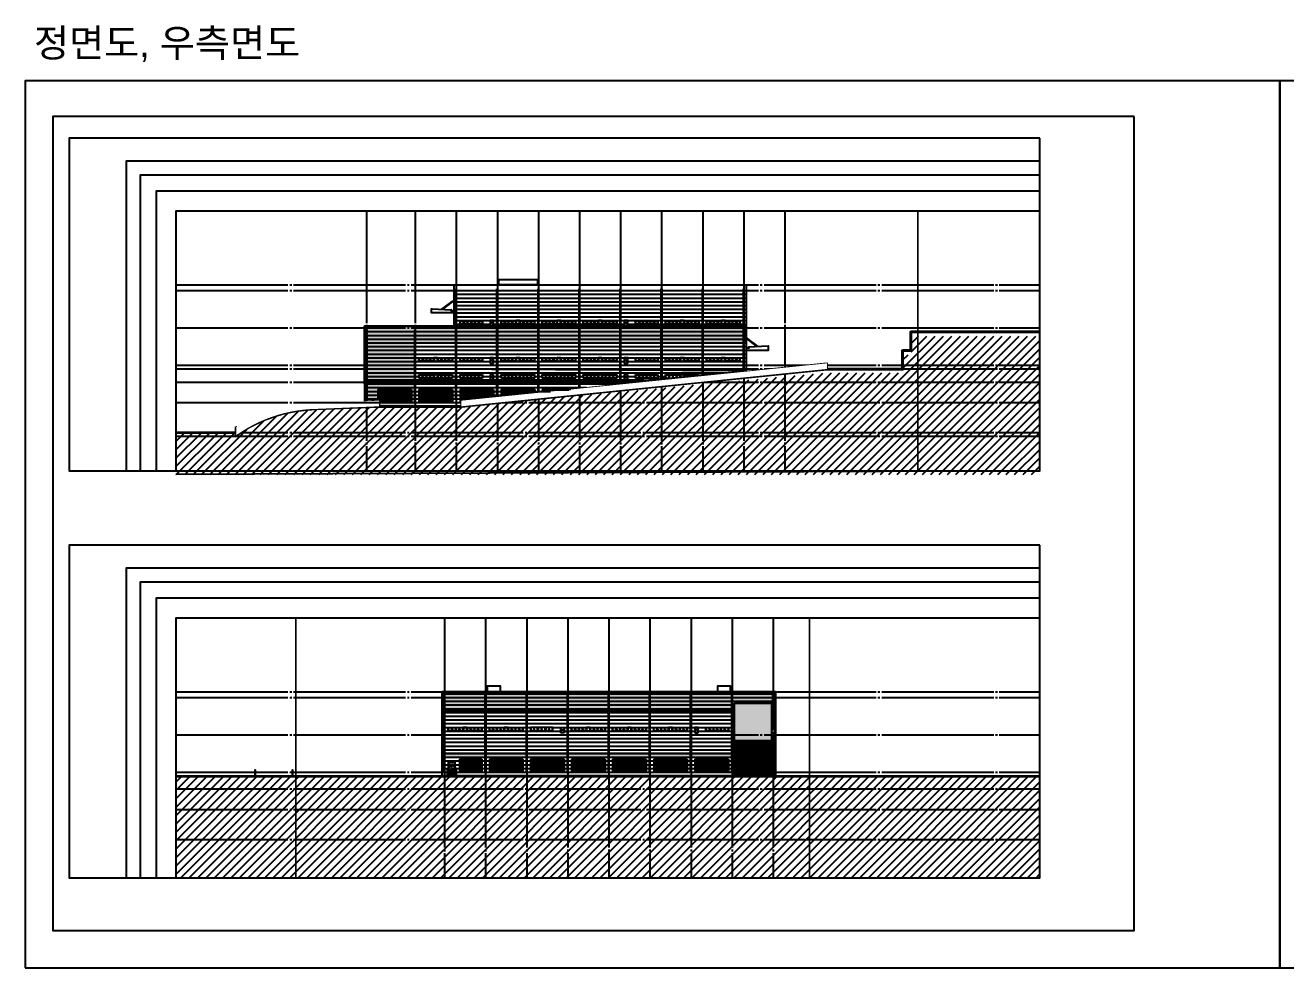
# Model space of a CAD drawing. Extents: x 152195838 to 161849066, y 365159662 to 370318102.
# Drawn here: x 160169066 to 160506655, y 365159662 to 365412138 of the extents above; entities that cross this region are included whole.
import ezdxf
from ezdxf.xclip import XClip

# ---------------------------------------------------------------- set-up
doc = ezdxf.new("R2010")
doc.units = 0
doc.header["$MEASUREMENT"] = 0
for name, pattern in [('$RECOVER_070302152830-3', [0]), ('CEN', [63, 60, -1, 1, -1]), ('DIVIDEX2', [2.5, 1, -0.5, 0, -0.5, 0, -0.5]), ('HIDDEN', [2, 1, -1]), ('계획(도시계획도로+가감속차로+부지조성)$0$y-Landschaft$0$y-Landschaft_für_Zuschnitt$0$20120914_Verkehrsflächen_Grün$0$20120628_xref - Gammel$1$3_H-GL_F1_U3 - Default$0${ Cable   Tele }', [0])]:
    doc.linetypes.add(name, pattern=pattern)
doc.layers.get('0').update_dxf_attribs({"linetype": 'CONTINUOUS'})
for name, color, linetype in [('1', 3, 'CONTINUOUS'), ('4A.TEC CEN', 1, 'CEN'), ('4A.TEC ELE 1', 7, 'CONTINUOUS'), ('4A.TEC ELE 4', 9, 'CONTINUOUS'), ('4A.TEC LAND', 53, 'CONTINUOUS'), ('4A.TEC 벽체 1', 2, 'CONTINUOUS'), ('4A.TEC 벽체 3', 4, 'CONTINUOUS'), ('4WID', 4, 'CONTINUOUS'), ('6', 6, 'CONTINUOUS'), ('_LIBR', 4, 'CONTINUOUS'), ('ELE4', 4, 'CONTINUOUS'), ('HAT', 5, 'CONTINUOUS'), ('main-sec$0$7', 3, 'CONTINUOUS'), ('main-sec$0$㈜SE&C 해치 1', 250, 'CONTINUOUS'), ('WID', 4, 'CONTINUOUS'), ('㈜SE&C ELE 4', 9, 'CONTINUOUS'), ('㈜SE&C SITE', 1, 'DIVIDEX2'), ('㈜SE&C 기둥', 2, 'CONTINUOUS'), ('㈜SE&C 벽체 1', 2, 'CONTINUOUS'), ('㈜SE&C 심볼', 7, 'CONTINUOUS'), ('㈜SE&C 창호 3', 9, 'CONTINUOUS'), ('입면', 1, 'CONTINUOUS')]:
    doc.layers.add(name, color=color, linetype=linetype)
doc.layers.add('DEFPOINT', color=135, linetype='CONTINUOUS', plot=False)
doc.styles.add('KSHP', font='')
doc.styles.get('KSHP').set_extended_font_data('Gulim')

# ---------------------------------------------------------------- blocks, each defined once
blk = doc.blocks.new('zw$44AB')
at = {"layer": 'DEFPOINT'}
for points in [[(194981, 0), (0, 0), (0, -66825), (194981, -66825)], [(11458, -66825), (194981, -66825), (194981, -4637), (11458, -4637)], [(14258, -66825), (194981, -66825), (194981, -7437), (14258, -7437)], [(17458, -66825), (194981, -66825), (194981, -10637), (17458, -10637)], [(21458, -66825), (194981, -66825), (194981, -14637), (21458, -14637)]]:
    blk.add_lwpolyline(points, close=True, dxfattribs=at)
blk = doc.blocks.new('a7w')
at = {"layer": 'main-sec$0$7', "color": 8}
for p, q in [((1456987, -11011683), (1456903, -11011795)), ((1456975, -11011849), (1456903, -11011795)), ((1456943, -11011775), (1456982, -11011804)), ((1456977, -11011771), (1456948, -11011809)), ((1456979, -11011727), (1457018, -11011756)), ((1459635, -11013844), (1456982, -11011854)), ((1457013, -11011723), (1456984, -11011761)), ((1457059, -11011737), (1456987, -11011683)), ((1459857, -11013836), (1457066, -11011742))]:
    blk.add_line(p, q, dxfattribs=at)
for points in [[(1456589, -11011529), (1456799, -11011529), (1457049, -11011717), (1457043, -11011725)], [(1456959, -11011837), (1456953, -11011844), (1456589, -11011844)], [(1456589, -11014809), (1462589, -11014809), (1462589, -11013709), (1462539, -11013709), (1462539, -11013734), (1457289, -11013933), (1457289, -11013983), (1457330, -11013981)], [(1457330, -11013981), (1457330, -11014225), (1456589, -11014225)]]:
    blk.add_lwpolyline(points, dxfattribs=at)
blk.add_lwpolyline([(1456969, -11011857), (1456976, -11011862), (1457072, -11011734), (1457065, -11011729)], close=True, dxfattribs=at)
for centre in [(1456963, -11011790), (1456999, -11011742)]:
    blk.add_circle(centre, 12, dxfattribs=at)
blk = doc.blocks.new('dwg2762')
at = {"layer": '㈜SE&C ELE 4', "color": 252, "linetype": '계획(도시계획도로+가감속차로+부지조성)$0$y-Landschaft$0$y-Landschaft_für_Zuschnitt$0$20120914_Verkehrsflächen_Grün$0$20120628_xref - Gammel$1$3_H-GL_F1_U3 - Default$0${ Cable   Tele }', "ltscale": 5}
for p, q in [((24000, 31000, -55000), (102200, 31000, -55000)), ((24500, 1832, -55000), (24500, 31500, -55000)), ((24700, 1850, -55000), (24700, 31500, -55000)), ((35500, 2843, -55000), (35500, 31500, -55000)), ((35700, 2861, -55000), (35700, 31500, -55000)), ((46500, 3854, -55000), (46500, 31500, -55000)), ((46700, 3872, -55000), (46700, 31500, -55000)), ((57500, 4865, -55000), (57500, 31500, -55000)), ((57700, 4883, -55000), (57700, 31500, -55000)), ((68500, 5876, -55000), (68500, 31500, -55000)), ((68700, 5894, -55000), (68700, 31500, -55000)), ((79500, 6887, -55000), (79500, 31500, -55000)), ((79700, 6906, -55000), (79700, 31500, -55000)), ((90500, 7898, -55000), (90500, 31500, -55000)), ((90700, 7917, -55000), (90700, 31500, -55000)), ((101500, 8450, -55000), (101500, 31500, -55000)), ((101700, 8468, -55000), (101700, 31500, -55000)), ((24000, 30000, -55000), (102200, 30000, -55000)), ((24000, 29000, -55000), (102200, 29000, -55000)), ((24000, 28000, -55000), (102200, 28000, -55000)), ((24000, 27000, -55000), (102200, 27000, -55000)), ((24000, 26000, -55000), (102200, 26000, -55000)), ((24000, 25000, -55000), (102200, 25000, -55000)), ((24000, 24000, -55000), (102200, 24000, -55000)), ((500, 1368, -55000), (500, 20500, -55000)), ((700, 1376, -55000), (700, 20500, -55000)), ((13500, 1000, -55000), (13500, 20500, -55000)), ((13700, 1000, -55000), (13700, 20500, -55000)), ((24000, 23000, -55000), (102200, 23000, -55000)), ((24000, 22000, -55000), (102200, 22000, -55000)), ((24000, 21000, -55000), (102200, 21000, -55000)), ((0, 20000, -55000), (102200, 20000, -55000)), ((0, 19000, -55000), (102200, 19000, -55000)), ((0, 18000, -55000), (102200, 18000, -55000)), ((0, 17000, -55000), (102200, 17000, -55000)), ((0, 16000, -55000), (102200, 16000, -55000)), ((0, 15000, -55000), (102200, 15000, -55000)), ((0, 14000, -55000), (102200, 14000, -55000)), ((0, 13000, -55000), (102200, 13000, -55000)), ((0, 12000, -55000), (102200, 12000, -55000)), ((0, 11000, -55000), (102200, 11000, -55000)), ((0, 10000, -55000), (102200, 10000, -55000)), ((0, 9000, -55000), (107486, 9000, -55000)), ((0, 8000, -55000), (92107, 8000, -55000)), ((0, 7000, -55000), (81228, 7000, -55000)), ((0, 6000, -55000), (70349, 6000, -55000)), ((0, 5000, -55000), (59470, 5000, -55000)), ((0, 4000, -55000), (48590, 4000, -55000)), ((0, 3000, -55000), (37711, 3000, -55000)), ((0, 2000, -55000), (26832, 2000, -55000)), ((3915, 1000, -55000), (27963, 1000, -55000)), ((3915, 0, -55000), (23648, 0, -55000))]:
    blk.add_line(p, q, dxfattribs=at)
blk = doc.blocks.new('dwg39C6')
at = {"layer": '㈜SE&C ELE 4', "color": 252, "linetype": '계획(도시계획도로+가감속차로+부지조성)$0$y-Landschaft$0$y-Landschaft_für_Zuschnitt$0$20120914_Verkehrsflächen_Grün$0$20120628_xref - Gammel$1$3_H-GL_F1_U3 - Default$0${ Cable   Tele }', "ltscale": 5}
for p, q in [((0, 22000, -55000), (89200, 22000, -55000)), ((0, 21000, -55000), (89200, 21000, -55000)), ((500, 1000, -55000), (500, 22500, -55000)), ((700, 1000, -55000), (700, 22500, -55000)), ((11500, 1000, -55000), (11500, 22500, -55000)), ((11700, 1000, -55000), (11700, 22500, -55000)), ((22500, 1000, -55000), (22500, 22500, -55000)), ((22700, 1000, -55000), (22700, 22500, -55000)), ((33500, 1000, -55000), (33500, 22500, -55000)), ((33700, 1000, -55000), (33700, 22500, -55000)), ((44500, 1000, -55000), (44500, 22500, -55000)), ((44700, 1000, -55000), (44700, 22500, -55000)), ((55500, 1000, -55000), (55500, 22500, -55000)), ((55700, 1000, -55000), (55700, 22500, -55000)), ((66500, 1000, -55000), (66500, 22500, -55000)), ((66700, 1000, -55000), (66700, 22500, -55000)), ((77500, 1000, -55000), (77500, 22500, -55000)), ((77700, 1000, -55000), (77700, 22500, -55000)), ((88500, 19500, -55000), (88500, 22500, -55000)), ((88700, 19500, -55000), (88700, 22500, -55000)), ((0, 20000, -55000), (89200, 20000, -55000)), ((0, 19000, -55000), (78200, 19000, -55000)), ((0, 18000, -55000), (78200, 18000, -55000)), ((0, 17000, -55000), (78200, 17000, -55000)), ((0, 16000, -55000), (78200, 16000, -55000)), ((0, 15000, -55000), (78200, 15000, -55000)), ((0, 14000, -55000), (78200, 14000, -55000)), ((0, 13000, -55000), (78200, 13000, -55000)), ((0, 12000, -55000), (78200, 12000, -55000)), ((0, 11000, -55000), (78200, 11000, -55000)), ((0, 10000, -55000), (78200, 10000, -55000)), ((0, 9000, -55000), (78200, 9000, -55000)), ((0, 8000, -55000), (78200, 8000, -55000)), ((0, 7000, -55000), (78200, 7000, -55000)), ((0, 6000, -55000), (78200, 6000, -55000)), ((0, 5000, -55000), (78200, 5000, -55000)), ((0, 4000, -55000), (78200, 4000, -55000)), ((0, 3000, -55000), (78200, 3000, -55000)), ((0, 2000, -55000), (78200, 2000, -55000)), ((0, 1000, -55000), (78200, 1000, -55000)), ((0, 0, -55000), (78200, 0, -55000))]:
    blk.add_line(p, q, dxfattribs=at)
blk = doc.blocks.new('zw$9E54')
at = {"color": 253}
for p, q in [((500, 9750), (5100, 9750)), ((500, 9500), (5100, 9500)), ((500, 9250), (5100, 9250)), ((500, 9000), (5100, 9000)), ((500, 8750), (5100, 8750)), ((500, 8500), (5100, 8500)), ((500, 8250), (5100, 8250)), ((500, 8000), (5100, 8000)), ((500, 7750), (5100, 7750)), ((500, 7500), (5100, 7500)), ((500, 7250), (5100, 7250)), ((500, 7000), (5100, 7000)), ((9900, 9750), (5300, 9750)), ((9900, 9500), (5300, 9500)), ((9900, 9250), (5300, 9250)), ((9900, 9000), (5300, 9000)), ((9900, 8750), (5300, 8750)), ((9900, 8500), (5300, 8500)), ((9900, 8250), (5300, 8250)), ((9900, 8000), (5300, 8000)), ((9900, 7750), (5300, 7750)), ((9900, 7500), (5300, 7500)), ((9900, 7250), (5300, 7250)), ((9900, 7000), (5300, 7000))]:
    blk.add_line(p, q, dxfattribs=at)
at = {"color": 252}
for p, q in [((500, 6750), (5100, 6750)), ((500, 6500), (5100, 6500)), ((500, 6250), (5100, 6250)), ((500, 6000), (5100, 6000)), ((500, 5750), (5100, 5750)), ((500, 5500), (5100, 5500)), ((500, 5250), (5100, 5250)), ((500, 5000), (5100, 5000)), ((9900, 6750), (5300, 6750)), ((9900, 6500), (5300, 6500)), ((9900, 6250), (5300, 6250)), ((9900, 6000), (5300, 6000)), ((9900, 5750), (5300, 5750)), ((9900, 5500), (5300, 5500)), ((9900, 5250), (5300, 5250)), ((9900, 5000), (5300, 5000))]:
    blk.add_line(p, q, dxfattribs=at)
at = {"color": 251}
for p, q in [((500, 4750), (5100, 4750)), ((500, 4500), (5100, 4500)), ((500, 4250), (5100, 4250)), ((500, 4000), (5100, 4000)), ((500, 3750), (5100, 3750)), ((500, 3500), (5100, 3500)), ((9900, 4750), (5300, 4750)), ((9900, 4500), (5300, 4500)), ((9900, 4250), (5300, 4250)), ((9900, 4000), (5300, 4000)), ((9900, 3750), (5300, 3750)), ((9900, 3500), (5300, 3500)), ((500, 3250), (5100, 3250)), ((500, 3000), (5100, 3000)), ((9900, 3250), (5300, 3250)), ((9900, 3000), (5300, 3000))]:
    blk.add_line(p, q, dxfattribs=at)
at = {"color": 250}
for p, q in [((500, 2750), (5100, 2750)), ((500, 2500), (5100, 2500)), ((500, 2250), (5100, 2250)), ((500, 2000), (5100, 2000)), ((500, 1750), (5100, 1750)), ((500, 1500), (5100, 1500)), ((500, 1250), (5100, 1250)), ((500, 1000), (5100, 1000)), ((500, 750), (5100, 750)), ((500, 500), (5100, 500)), ((500, 250), (5100, 250)), ((500, 0), (5100, 0)), ((9900, 2750), (5300, 2750)), ((9900, 2500), (5300, 2500)), ((9900, 2250), (5300, 2250)), ((9900, 2000), (5300, 2000)), ((9900, 1750), (5300, 1750)), ((9900, 1500), (5300, 1500)), ((9900, 1250), (5300, 1250)), ((9900, 1000), (5300, 1000)), ((9900, 750), (5300, 750)), ((9900, 500), (5300, 500)), ((9900, 250), (5300, 250)), ((9900, 0), (5300, 0))]:
    blk.add_line(p, q, dxfattribs=at)
at = {"layer": '4A.TEC ELE 1', "lineweight": 0, "ltscale": 15}
blk.add_line((300, 10150), (0, 10150), dxfattribs=at)
at = {"layer": '4A.TEC ELE 1'}
for p, q in [((300, 10150), (300, 150)), ((10100, 10150), (10100, 150)), ((300, 10000), (10100, 10000))]:
    blk.add_line(p, q, dxfattribs=at)
at = {"layer": '4A.TEC ELE 4'}
for p, q in [((500, 10000), (500, 150)), ((5100, 10000), (5100, 150)), ((5300, 10000), (5300, 150)), ((9900, 10000), (9900, 150))]:
    blk.add_line(p, q, dxfattribs=at)
blk = doc.blocks.new('zw$E568')
at = {"layer": 'ELE4'}
for p, q in [((25, 3500), (9025, 3500)), ((25, 3500), (25, 0)), ((25, 3500), (75, 3450)), ((8975, 3450), (75, 3450)), ((8975, 3450), (75, 3450)), ((75, 3450), (75, 0)), ((75, 3450), (8975, 3450)), ((8975, 3450), (75, 3450)), ((8975, 3450), (75, 3450)), ((8975, 3450), (9025, 3500)), ((8975, 3450), (8975, 0)), ((9025, 3500), (9025, 0)), ((25, 0), (9025, 0)), ((8975, 2950), (75, 2950)), ((8975, 2950), (75, 2950)), ((8975, 2950), (75, 2950)), ((8975, 2450), (75, 2450)), ((8975, 2450), (75, 2450)), ((8975, 2450), (75, 2450)), ((8975, 1950), (75, 1950)), ((8975, 1950), (75, 1950)), ((8975, 1450), (75, 1450)), ((8975, 1450), (75, 1450)), ((8975, 950), (75, 950)), ((8975, 950), (75, 950)), ((8975, 450), (75, 450))]:
    blk.add_line(p, q, dxfattribs=at)
at = {"layer": 'WID', "color": 8}
for p, q in [((329, 1237), (329, 1087)), ((354, 1237), (354, 1087)), ((919, 1317), (409, 1317)), ((919, 1292), (409, 1292)), ((919, 1032), (409, 1032)), ((919, 1007), (409, 1007)), ((554, 1238), (439, 1129)), ((553, 1215), (481, 1146)), ((554, 1197), (519, 1161)), ((974, 1237), (974, 1087)), ((999, 1237), (999, 1087)), ((1616, 1237), (1616, 1087)), ((1641, 1237), (1641, 1087)), ((2206, 1317), (1696, 1317)), ((2206, 1292), (1696, 1292)), ((2206, 1032), (1696, 1032)), ((2206, 1007), (1696, 1007)), ((1841, 1238), (1726, 1129)), ((1840, 1215), (1768, 1146)), ((1841, 1197), (1806, 1161)), ((2261, 1237), (2261, 1087)), ((2286, 1237), (2286, 1087)), ((2903, 1237), (2903, 1087)), ((2928, 1237), (2928, 1087)), ((3493, 1317), (2983, 1317)), ((3493, 1292), (2983, 1292)), ((3493, 1032), (2983, 1032)), ((3493, 1007), (2983, 1007)), ((3128, 1238), (3013, 1129)), ((3127, 1215), (3055, 1146)), ((3128, 1197), (3093, 1161)), ((3548, 1237), (3548, 1087)), ((3573, 1237), (3573, 1087)), ((4190, 1237), (4190, 1087)), ((4215, 1237), (4215, 1087)), ((4780, 1317), (4270, 1317)), ((4780, 1292), (4270, 1292)), ((4780, 1032), (4270, 1032)), ((4780, 1007), (4270, 1007)), ((4415, 1238), (4300, 1129)), ((4414, 1215), (4342, 1146)), ((4415, 1197), (4380, 1161)), ((4835, 1237), (4835, 1087)), ((4860, 1237), (4860, 1087)), ((5477, 1237), (5477, 1087)), ((5502, 1237), (5502, 1087)), ((6067, 1317), (5557, 1317)), ((6067, 1292), (5557, 1292)), ((6067, 1032), (5557, 1032)), ((6067, 1007), (5557, 1007)), ((5701, 1238), (5587, 1129)), ((5701, 1215), (5629, 1146)), ((5702, 1197), (5667, 1161)), ((6122, 1237), (6122, 1087)), ((6147, 1237), (6147, 1087)), ((6764, 1237), (6764, 1087)), ((6789, 1237), (6789, 1087)), ((7354, 1317), (6844, 1317)), ((7354, 1292), (6844, 1292)), ((7354, 1032), (6844, 1032)), ((7354, 1007), (6844, 1007)), ((6988, 1238), (6874, 1129)), ((6988, 1215), (6916, 1146)), ((6989, 1197), (6954, 1161)), ((7409, 1237), (7409, 1087)), ((7434, 1237), (7434, 1087)), ((8051, 1237), (8051, 1087)), ((8076, 1237), (8076, 1087)), ((8641, 1317), (8131, 1317)), ((8641, 1292), (8131, 1292)), ((8641, 1032), (8131, 1032)), ((8641, 1007), (8131, 1007)), ((8275, 1238), (8161, 1129)), ((8275, 1215), (8203, 1146)), ((8276, 1197), (8241, 1161)), ((8696, 1237), (8696, 1087)), ((8721, 1237), (8721, 1087))]:
    blk.add_line(p, q, dxfattribs=at)
for centre, radius, start, end in [((409, 1237), 80, 90, 180), ((409, 1087), 80, 180, 270), ((409, 1237), 55, 90, 180), ((409, 1087), 55, 180, 270), ((919, 1237), 80, 0, 90), ((919, 1237), 55, 0, 90), ((919, 1087), 80, 270, 0), ((919, 1087), 55, 270, 0), ((1696, 1237), 80, 90, 180), ((1696, 1087), 80, 180, 270), ((1696, 1237), 55, 90, 180), ((1696, 1087), 55, 180, 270), ((2206, 1237), 80, 0, 90), ((2206, 1237), 55, 0, 90), ((2206, 1087), 55, 270, 0), ((2206, 1087), 80, 270, 0), ((2983, 1237), 80, 90, 180), ((2983, 1087), 80, 180, 270), ((2983, 1237), 55, 90, 180), ((2983, 1087), 55, 180, 270), ((3493, 1237), 80, 0, 90), ((3493, 1237), 55, 0, 90), ((3493, 1087), 55, 270, 0), ((3493, 1087), 80, 270, 0), ((4270, 1237), 80, 90, 180), ((4270, 1087), 80, 180, 270), ((4270, 1237), 55, 90, 180), ((4270, 1087), 55, 180, 270), ((4780, 1237), 80, 0, 90), ((4780, 1237), 55, 0, 90), ((4780, 1087), 55, 270, 0), ((4780, 1087), 80, 270, 0), ((5557, 1237), 80, 90, 180), ((5557, 1087), 80, 180, 270), ((5557, 1237), 55, 90, 180), ((5557, 1087), 55, 180, 270), ((6067, 1237), 80, 0, 90), ((6067, 1237), 55, 0, 90), ((6067, 1087), 55, 270, 0), ((6067, 1087), 80, 270, 0), ((6844, 1237), 80, 90, 180), ((6844, 1087), 80, 180, 270), ((6844, 1237), 55, 90, 180), ((6844, 1087), 55, 180, 270), ((7354, 1237), 80, 0, 90), ((7354, 1237), 55, 0, 90), ((7354, 1087), 55, 270, 0), ((7354, 1087), 80, 270, 0), ((8131, 1237), 80, 90, 180), ((8131, 1087), 80, 180, 270), ((8131, 1237), 55, 90, 180), ((8131, 1087), 55, 180, 270), ((8641, 1237), 80, 0, 90), ((8641, 1237), 55, 0, 90), ((8641, 1087), 80, 270, 0), ((8641, 1087), 55, 270, 0)]:
    blk.add_arc(centre, radius, start, end, dxfattribs=at)
blk = doc.blocks.new('dwg33EB')
at = {"layer": 'ELE4'}
for p, q in [((66000, 4500, 0), (66000, 1000, 0)), ((72000, 4500, 0), (66000, 4500, 0)), ((66050, 4450, 0), (66000, 4500, 0)), ((66050, 4450, 0), (71950, 4450, 0)), ((66050, 4450, 0), (71950, 4450, 0)), ((71950, 4450, 0), (66050, 4450, 0)), ((66050, 4450, 0), (66050, 1000, 0)), ((66050, 4450, 0), (71950, 4450, 0)), ((66050, 4450, 0), (71950, 4450, 0)), ((66050, 3950, 0), (71950, 3950, 0)), ((66050, 3950, 0), (71950, 3950, 0)), ((66050, 3950, 0), (71950, 3950, 0)), ((66050, 3450, 0), (71950, 3450, 0)), ((66050, 3450, 0), (71950, 3450, 0)), ((66050, 3450, 0), (71950, 3450, 0)), ((72000, 4500, 0), (71950, 4450, 0)), ((71950, 4450, 0), (71950, 1000, 0)), ((72000, 4500, 0), (72000, 1000, 0)), ((66050, 2950, 0), (71950, 2950, 0)), ((66050, 2950, 0), (71950, 2950, 0)), ((66050, 2450, 0), (71950, 2450, 0)), ((66050, 2450, 0), (71950, 2450, 0)), ((66050, 1950, 0), (71950, 1950, 0)), ((66050, 1950, 0), (71950, 1950, 0)), ((66050, 1450, 0), (71950, 1450, 0)), ((66050, 1450, 0), (71950, 1450, 0))]:
    blk.add_line(p, q, dxfattribs=at)
at = {"layer": 'WID', "color": 8}
for p, q in [((66699, 2237, 0), (66699, 2087, 0)), ((66724, 2237, 0), (66724, 2087, 0)), ((66779, 2317, 0), (67289, 2317, 0)), ((66779, 2292, 0), (67289, 2292, 0)), ((66779, 2032, 0), (67289, 2032, 0)), ((66779, 2007, 0), (67289, 2007, 0)), ((67144, 2238, 0), (67259, 2129, 0)), ((67144, 2197, 0), (67179, 2161, 0)), ((67145, 2215, 0), (67217, 2146, 0)), ((67344, 2237, 0), (67344, 2087, 0)), ((67369, 2237, 0), (67369, 2087, 0)), ((67986, 2237, 0), (67986, 2087, 0)), ((68011, 2237, 0), (68011, 2087, 0)), ((68066, 2317, 0), (68576, 2317, 0)), ((68066, 2292, 0), (68576, 2292, 0)), ((68066, 2032, 0), (68576, 2032, 0)), ((68066, 2007, 0), (68576, 2007, 0)), ((68431, 2238, 0), (68546, 2129, 0)), ((68431, 2197, 0), (68466, 2161, 0)), ((68432, 2215, 0), (68504, 2146, 0)), ((68631, 2237, 0), (68631, 2087, 0)), ((68656, 2237, 0), (68656, 2087, 0)), ((69273, 2237, 0), (69273, 2087, 0)), ((69298, 2237, 0), (69298, 2087, 0)), ((69353, 2317, 0), (69863, 2317, 0)), ((69353, 2292, 0), (69863, 2292, 0)), ((69353, 2032, 0), (69863, 2032, 0)), ((69353, 2007, 0), (69863, 2007, 0)), ((69718, 2238, 0), (69833, 2129, 0)), ((69718, 2197, 0), (69753, 2161, 0)), ((69719, 2215, 0), (69791, 2146, 0)), ((69918, 2237, 0), (69918, 2087, 0)), ((69943, 2237, 0), (69943, 2087, 0)), ((70560, 2237, 0), (70560, 2087, 0)), ((70585, 2237, 0), (70585, 2087, 0)), ((70640, 2317, 0), (71150, 2317, 0)), ((70640, 2292, 0), (71150, 2292, 0)), ((70640, 2032, 0), (71150, 2032, 0)), ((70640, 2007, 0), (71150, 2007, 0)), ((71005, 2238, 0), (71120, 2129, 0)), ((71005, 2197, 0), (71040, 2161, 0)), ((71006, 2215, 0), (71078, 2146, 0)), ((71205, 2237, 0), (71205, 2087, 0)), ((71230, 2237, 0), (71230, 2087, 0))]:
    blk.add_line(p, q, dxfattribs=at)
for centre, radius, start, end in [((66779, 2237, 0), 80, 90, 180), ((66779, 2087, 0), 80, 180, 270), ((66779, 2237, 0), 55, 90, 180), ((66779, 2087, 0), 55, 180, 270), ((67289, 2237, 0), 80, 0, 90), ((67289, 2237, 0), 55, 0, 90), ((67289, 2087, 0), 80, 270, 0), ((67289, 2087, 0), 55, 270, 0), ((68066, 2237, 0), 80, 90, 180), ((68066, 2087, 0), 80, 180, 270), ((68066, 2237, 0), 55, 90, 180), ((68066, 2087, 0), 55, 180, 270), ((68576, 2237, 0), 80, 0, 90), ((68576, 2237, 0), 55, 0, 90), ((68576, 2087, 0), 55, 270, 0), ((68576, 2087, 0), 80, 270, 0), ((69353, 2237, 0), 80, 90, 180), ((69353, 2087, 0), 80, 180, 270), ((69353, 2237, 0), 55, 90, 180), ((69353, 2087, 0), 55, 180, 270), ((69863, 2237, 0), 80, 0, 90), ((69863, 2237, 0), 55, 0, 90), ((69863, 2087, 0), 55, 270, 0), ((69863, 2087, 0), 80, 270, 0), ((70640, 2237, 0), 80, 90, 180), ((70640, 2087, 0), 80, 180, 270), ((70640, 2237, 0), 55, 90, 180), ((70640, 2087, 0), 55, 180, 270), ((71150, 2237, 0), 80, 0, 90), ((71150, 2237, 0), 55, 0, 90), ((71150, 2087, 0), 55, 270, 0), ((71150, 2087, 0), 80, 270, 0)]:
    blk.add_arc(centre, radius, start, end, dxfattribs=at)
at = {"lineweight": 0, "xscale": -1}
for p in [(9025, 1000, 0), (20025, 1000, 0), (31025, 1000, 0), (42025, 1000, 0), (53025, 1000, 0), (64025, 1000, 0)]:
    blk.add_blockref('zw$E568', p, dxfattribs=at)
blk = doc.blocks.new('zw$364D')
blk.add_wipeout([(0, 1000), (9000, 1000), (9000, 0), (0, 0)]).translate(0, 0, 11250).dxf.layer = '㈜SE&C ELE 4'
at = {"layer": '4WID'}
for p, q in [((0, 0, 11250), (0, 1000, 11250)), ((0, 1000, 11250), (2000, 1000, 11250)), ((2000, 0, 11250), (0, 0, 11250)), ((30, 30, 11250), (30, 970, 11250)), ((30, 970, 11250), (1970, 970, 11250)), ((1970, 30, 11250), (30, 30, 11250)), ((975, 80, 11250), (975, 920, 11250)), ((1025, 30, 11250), (1025, 970, 11250)), ((1025, 920, 11250), (1920, 920, 11250)), ((1920, 80, 11250), (1025, 80, 11250)), ((1920, 920, 11250), (1920, 80, 11250)), ((1970, 970, 11250), (1970, 30, 11250)), ((1970, 970, 11250), (1970, 30, 11250)), ((2000, 1000, 11250), (2000, 0, 11250)), ((2000, 0, 11250), (2000, 1000, 11250)), ((2000, 1000, 11250), (4000, 1000, 11250)), ((4000, 0, 11250), (2000, 0, 11250)), ((2030, 30, 11250), (2030, 970, 11250)), ((2030, 970, 11250), (3970, 970, 11250)), ((3970, 30, 11250), (2030, 30, 11250)), ((2975, 80, 11250), (2975, 920, 11250)), ((3025, 30, 11250), (3025, 970, 11250)), ((3025, 920, 11250), (3920, 920, 11250)), ((3920, 80, 11250), (3025, 80, 11250)), ((3920, 920, 11250), (3920, 80, 11250)), ((3970, 970, 11250), (3970, 30, 11250)), ((3970, 970, 11250), (3970, 30, 11250)), ((4000, 0), (4000, 1000, 11250)), ((4000, 1000, 11250), (5000, 1000, 11250)), ((5000, 0, 11250), (5000, 1000, 11250)), ((5000, 1000, 11250), (7000, 1000, 11250)), ((5000, 30), (5000, 970)), ((7000, 0, 11250), (5000, 0, 11250)), ((5030, 970, 11250), (6970, 970, 11250)), ((5030, 970, 11250), (5030, 30, 11250)), ((6970, 30, 11250), (5030, 30, 11250)), ((5975, 80, 11250), (5975, 920, 11250)), ((6025, 30, 11250), (6025, 970, 11250)), ((6025, 920, 11250), (6920, 920, 11250)), ((6920, 80, 11250), (6025, 80, 11250)), ((6920, 920, 11250), (6920, 80, 11250)), ((6970, 970, 11250), (6970, 30, 11250)), ((6970, 970, 11250), (6970, 30, 11250)), ((7000, 1000, 11250), (7000, 0, 11250)), ((7000, 0, 11250), (7000, 1000, 11250)), ((7000, 1000, 11250), (9000, 1000, 11250)), ((9000, 0, 11250), (7000, 0, 11250)), ((7030, 30, 11250), (7030, 970, 11250)), ((7030, 970, 11250), (8970, 970, 11250)), ((8970, 30, 11250), (7030, 30, 11250)), ((7975, 80, 11250), (7975, 920, 11250)), ((8025, 30, 11250), (8025, 970, 11250)), ((8025, 920, 11250), (8920, 920, 11250)), ((8920, 80, 11250), (8025, 80, 11250)), ((8920, 920, 11250), (8920, 80, 11250)), ((8970, 970, 11250), (8970, 30, 11250)), ((8970, 970, 11250), (8970, 30, 11250)), ((9000, 0), (9000, 1000, 11250)), ((5000, 0), (4000, 0))]:
    blk.add_line(p, q, dxfattribs=at)
at = {"layer": '4WID', "color": 8}
for p, q in [((906, 490, 11250), (906, 405, 11250)), ((949, 447, 11250), (906, 490, 11250)), ((949, 447, 11250), (906, 405, 11250)), ((1051, 447, 11250), (1094, 490, 11250)), ((1051, 447, 11250), (1094, 405, 11250)), ((1094, 490, 11250), (1094, 405, 11250)), ((2906, 490, 11250), (2906, 405, 11250)), ((2949, 447, 11250), (2906, 490, 11250)), ((2949, 447, 11250), (2906, 405, 11250)), ((3051, 447, 11250), (3094, 490, 11250)), ((3051, 447, 11250), (3094, 405, 11250)), ((3094, 490, 11250), (3094, 405, 11250)), ((5906, 490, 11250), (5906, 405, 11250)), ((5949, 447, 11250), (5906, 490, 11250)), ((5949, 447, 11250), (5906, 405, 11250)), ((6051, 447, 11250), (6094, 490, 11250)), ((6051, 447, 11250), (6094, 405, 11250)), ((6094, 490, 11250), (6094, 405, 11250)), ((7906, 490, 11250), (7906, 405, 11250)), ((7949, 447, 11250), (7906, 490, 11250)), ((7949, 447, 11250), (7906, 405, 11250)), ((8051, 447, 11250), (8094, 490, 11250)), ((8051, 447, 11250), (8094, 405, 11250)), ((8094, 490, 11250), (8094, 405, 11250))]:
    blk.add_line(p, q, dxfattribs=at)
at = {"layer": '4WID', "elevation": 11250}
for points in [[(975, 80), (80, 80), (80, 920), (975, 920)], [(2975, 80), (2080, 80), (2080, 920), (2975, 920)], [(5975, 80), (5080, 80), (5080, 920), (5975, 920)], [(7975, 80), (7080, 80), (7080, 920), (7975, 920)]]:
    blk.add_lwpolyline(points, dxfattribs=at)
at = {"layer": '4WID'}
for points in [[(5000, 970), (4000, 970), (4000, 30), (5000, 30)], [(4950, 920), (4050, 920), (4050, 80), (4950, 80)]]:
    blk.add_lwpolyline(points, close=True, dxfattribs=at)
blk = doc.blocks.new('zw$B263')
blk.add_wipeout([(0, 1000), (6000, 1000), (6000, 0), (0, 0)]).dxf.layer = '㈜SE&C ELE 4'
at = {"layer": '4WID'}
for p, q in [((0, 0), (0, 1000)), ((0, 1000), (2000, 1000)), ((2000, 0), (0, 0)), ((30, 30), (30, 970)), ((30, 970), (1970, 970)), ((1970, 30), (30, 30)), ((975, 80), (975, 920)), ((1025, 30), (1025, 970)), ((1025, 920), (1920, 920)), ((1920, 80), (1025, 80)), ((1920, 920), (1920, 80)), ((1970, 970), (1970, 30)), ((1970, 970), (1970, 30)), ((2000, 1000), (2000, 0)), ((2000, 0), (2000, 1000)), ((2000, 1000), (4000, 1000)), ((4000, 0), (2000, 0)), ((2030, 30), (2030, 970)), ((2030, 970), (3970, 970)), ((3970, 30), (2030, 30)), ((2975, 80), (2975, 920)), ((3025, 30), (3025, 970)), ((3025, 920), (3920, 920)), ((3920, 80), (3025, 80)), ((3920, 920), (3920, 80)), ((3970, 970), (3970, 30)), ((3970, 970), (3970, 30)), ((4000, 1000), (4000, 0)), ((4000, 0), (4000, 1000)), ((4000, 1000), (6000, 1000)), ((6000, 0), (4000, 0)), ((4030, 30), (4030, 970)), ((4030, 970), (5970, 970)), ((5970, 30), (4030, 30)), ((4975, 80), (4975, 920)), ((5025, 30), (5025, 970)), ((5025, 920), (5920, 920)), ((5920, 80), (5025, 80)), ((5920, 920), (5920, 80)), ((5970, 970), (5970, 30)), ((5970, 970), (5970, 30)), ((6000, 1000), (6000, 0))]:
    blk.add_line(p, q, dxfattribs=at)
at = {"layer": '4WID', "color": 8}
for p, q in [((906, 490), (906, 405)), ((949, 447), (906, 490)), ((949, 447), (906, 405)), ((1051, 447), (1094, 490)), ((1051, 447), (1094, 405)), ((1094, 490), (1094, 405)), ((2906, 490), (2906, 405)), ((2949, 447), (2906, 490)), ((2949, 447), (2906, 405)), ((3051, 447), (3094, 490)), ((3051, 447), (3094, 405)), ((3094, 490), (3094, 405)), ((4906, 490), (4906, 405)), ((4949, 447), (4906, 490)), ((4949, 447), (4906, 405)), ((5051, 447), (5094, 490)), ((5051, 447), (5094, 405)), ((5094, 490), (5094, 405))]:
    blk.add_line(p, q, dxfattribs=at)
at = {"layer": '4WID'}
for points in [[(975, 80), (80, 80), (80, 920), (975, 920)], [(2975, 80), (2080, 80), (2080, 920), (2975, 920)], [(4975, 80), (4080, 80), (4080, 920), (4975, 920)]]:
    blk.add_lwpolyline(points, dxfattribs=at)
blk = doc.blocks.new('zw$CFFE')
at = {"linetype": 'Continuous'}
blk.add_wipeout([(900, 0), (0, 0), (0, 1500), (900, 1500)], dxfattribs=at)
h = blk.add_hatch(color=10)
edge = h.paths.add_edge_path()
edge.add_ellipse((129, 127), major_axis=(25, 0), ratio=1, start_angle=0, end_angle=360)
blk.add_hatch(color=10).paths.add_polyline_path([(450, 635), (350, 808), (550, 808)])
at = {"color": 10, "flags": 128}
blk.add_lwpolyline([(450, 635), (350, 808), (550, 808)], close=True, dxfattribs=at)
at = {"color": 10}
blk.add_circle((129, 127), 25, dxfattribs=at)
at = {"layer": '4WID'}
for p, q in [((0, 0), (0, 1500)), ((0, 1500), (900, 1500)), ((900, 0), (0, 0)), ((30, 30), (30, 1470)), ((30, 1470), (870, 1470)), ((870, 30), (30, 30)), ((820, 1420), (820, 80)), ((870, 1470), (870, 30)), ((870, 1470), (870, 30)), ((900, 1500), (900, 0))]:
    blk.add_line(p, q, dxfattribs=at)
blk.add_lwpolyline([(820, 80), (80, 80), (80, 1420), (820, 1420)], dxfattribs=at)
blk = doc.blocks.new('sd9q7wer')
h = blk.add_hatch(color=256)
h.dxf.hatch_style = 1
edge = h.paths.add_edge_path()
edge.add_line((160280770, 365228563), (160358970, 365228563))
edge.add_line((160358970, 365228563), (160358970, 365220563))
edge.add_line((160358970, 365220563), (160369970, 365220563))
edge.add_line((160369970, 365220563), (160369970, 365232563))
edge.add_line((160369970, 365232563), (160280770, 365232563))
h = blk.add_hatch(color=256)
h.dxf.hatch_style = 1
edge = h.paths.add_edge_path()
edge.add_line((160280770, 365228563), (160358970, 365228563))
edge.add_line((160358970, 365228563), (160358970, 365220563))
edge.add_line((160358970, 365220563), (160369970, 365220563))
edge.add_line((160369970, 365220563), (160369970, 365232563))
edge.add_line((160369970, 365232563), (160280770, 365232563))
at = {"layer": 'HAT', "ltscale": 100}
h = blk.add_hatch(color=251, dxfattribs=at)
h.dxf.hatch_style = 1
h.paths.add_polyline_path([(160273607, 365327063), (160274507, 365327063), (160280007, 365327063), (160362107, 365327063), (160362107, 365331563), (160259907, 365331563), (160259907, 365311410), (160263507, 365311564), (160263507, 365314563), (160272507, 365314563), (160272507, 365311063), (160263822, 365311063), (160263822, 365310063), (160273607, 365310063)])
h = blk.add_hatch(color=253, dxfattribs=at)
h.dxf.hatch_style = 1
h.paths.add_polyline_path([(160280770, 365228563), (160358970, 365228563), (160358970, 365220563), (160369970, 365220563), (160369970, 365233563), (160280770, 365233563)])
at = {"flags": 128}
for points in [[(160362107, 365331563), (160259907, 365331563), (160259907, 365311410), (160263822, 365311577), (160263822, 365310063), (160273607, 365310063), (160273607, 365327063), (160362107, 365327063)], [(160280770, 365228563), (160358970, 365228563), (160358970, 365220563), (160369970, 365220563), (160369970, 365233563), (160280770, 365233563)]]:
    blk.add_lwpolyline(points, close=True, dxfattribs=at)
blk = doc.blocks.new('dwgDF16')
at = {"layer": '㈜SE&C ELE 4', "rotation": 360}
for name, p in [('zw$364D', (14600, 1000, -11250)), ('zw$B263', (25600, 1000)), ('zw$364D', (36600, 1000, -11250)), ('zw$364D', (47600, 1000, -11250)), ('zw$364D', (58600, 1000, -11250)), ('zw$364D', (80600, 1000, -11250)), ('zw$364D', (91600, 1000, -11250))]:
    blk.add_blockref(name, p, dxfattribs=at)
at = {"layer": '㈜SE&C ELE 4'}
blk.add_blockref('zw$B263', (72600, 1000), dxfattribs=at)
at = {"layer": '입면', "xscale": -1}
for p in [(34600, 500), (70500, 500)]:
    blk.add_blockref('zw$CFFE', p, dxfattribs=at)
blk = doc.blocks.new('zw$6564')
blk.add_wipeout([(250, 3800), (2050, 3800), (2050, 1000), (250, 1000)]).translate(0, 0, -11250)
at = {"color": 8}
for p, q in [((120, 833), (2180, 833, -11250)), ((120, 667), (2180, 667, -11250)), ((120, 500), (2180, 500, -11250)), ((120, 333), (2180, 333, -11250)), ((120, 167), (2180, 167, -11250))]:
    blk.add_line(p, q, dxfattribs=at)
at = {"layer": '1', "color": 10, "linetype": '$RECOVER_070302152830-3'}
for p, q in [((1151, 3070, -11250), (300, 2050, -11250)), ((1151, 3070, -11250), (300, 2050, -11250)), ((1151, 1000, -11250), (300, 2050, -11250)), ((1151, 1000, -11250), (300, 2050, -11250)), ((1151, 3070, -11250), (2000, 2050, -11250)), ((1151, 3070, -11250), (2000, 2050, -11250)), ((1151, 1000, -11250), (2000, 2050, -11250)), ((1151, 1000, -11250), (2000, 2050, -11250))]:
    blk.add_line(p, q, dxfattribs=at)
at = {"layer": '4A.TEC ELE 1'}
for p, q in [((-30, 0), (-30, 2200)), ((120, 2200), (-30, 2200)), ((120, 0), (120, 2200)), ((2180, 1000, -11250), (120, 1000)), ((2180, 2200, -11250), (2180, 0, -11250)), ((2180, 2200, -11250), (2330, 2200, -11250)), ((2330, 2200, -11250), (2330, 0, -11250))]:
    blk.add_line(p, q, dxfattribs=at)
blk.add_lwpolyline([(-30, 1200), (120, 1200)], dxfattribs=at)
at = {"layer": '4A.TEC ELE 1', "elevation": -11250}
blk.add_lwpolyline([(2180, 1200), (2330, 1200)], dxfattribs=at)
at = {"layer": '_LIBR', "color": 4, "linetype": 'Continuous'}
for p, q in [((250, 3800, -11250), (2050, 3800, -11250)), ((250, 1000, -11250), (250, 3800, -11250)), ((250, 3800, -11250), (2050, 3800, -11250)), ((250, 1000, -11250), (250, 3800, -11250)), ((300, 1000, -11250), (300, 3750, -11250)), ((300, 3750, -11250), (2000, 3750, -11250)), ((300, 1000, -11250), (300, 3750, -11250)), ((300, 3750, -11250), (2000, 3750, -11250)), ((2000, 1000, -11250), (2000, 3750, -11250)), ((2000, 1000, -11250), (2000, 3750, -11250)), ((2050, 1000, -11250), (2050, 3800, -11250)), ((2050, 1000, -11250), (2050, 3800, -11250)), ((220, 1000), (1880, 1000)), ((220, 1000), (1880, 1000)), ((300, 3100, -11250), (2000, 3100, -11250)), ((300, 3100, -11250), (2000, 3100, -11250)), ((300, 3070, -11250), (2000, 3070, -11250)), ((300, 3070, -11250), (2000, 3070, -11250))]:
    blk.add_line(p, q, dxfattribs=at)
at = {"layer": '㈜SE&C 창호 3'}
for p, q in [((300, 2950, -11250), (2000, 2950, -11250)), ((300, 2950, -11250), (2000, 2950, -11250)), ((300, 1100, -11250), (2000, 1100, -11250)), ((300, 1100, -11250), (2000, 1100, -11250)), ((543, 1812, -11250), (543, 1810, -11250)), ((543, 1812, -11250), (543, 1810, -11250)), ((557, 1826, -11250), (1055, 1826, -11250)), ((557, 1826, -11250), (1055, 1826, -11250)), ((557, 1796, -11250), (1085, 1796, -11250)), ((557, 1796, -11250), (1085, 1796, -11250)), ((1069, 1840, -11250), (1069, 1962, -11250)), ((1069, 1840, -11250), (1069, 1962, -11250)), ((1083, 1976, -11250), (1085, 1976, -11250)), ((1083, 1976, -11250), (1085, 1976, -11250)), ((1099, 1810, -11250), (1099, 1962, -11250)), ((1099, 1810, -11250), (1099, 1962, -11250)), ((1151, 1000, -11250), (1151, 3070, -11250)), ((1151, 1000, -11250), (1151, 3070, -11250)), ((1201, 1810, -11250), (1201, 1962, -11250)), ((1201, 1810, -11250), (1201, 1962, -11250)), ((1217, 1976, -11250), (1215, 1976, -11250)), ((1217, 1976, -11250), (1215, 1976, -11250)), ((1713, 1796, -11250), (1215, 1796, -11250)), ((1713, 1796, -11250), (1215, 1796, -11250)), ((1231, 1840, -11250), (1231, 1962, -11250)), ((1231, 1840, -11250), (1231, 1962, -11250)), ((1713, 1826, -11250), (1245, 1826, -11250)), ((1713, 1826, -11250), (1245, 1826, -11250)), ((1727, 1812, -11250), (1727, 1810, -11250)), ((1727, 1812, -11250), (1727, 1810, -11250))]:
    blk.add_line(p, q, dxfattribs=at)
at = {"layer": '㈜SE&C 창호 3', "color": 8}
blk.add_circle((1251, 3020, -11250), 15, dxfattribs=at)
blk.add_circle((1251, 3020, -11250), 15, dxfattribs=at)
at = {"layer": '㈜SE&C 창호 3'}
for centre, start, end in [((557, 1812, -11250), 90, 180), ((557, 1812, -11250), 90, 180), ((557, 1810, -11250), 180, 270), ((557, 1810, -11250), 180, 270), ((1055, 1840, -11250), 270, 0), ((1055, 1840, -11250), 270, 0), ((1083, 1962, -11250), 90, 180), ((1083, 1962, -11250), 90, 180), ((1085, 1962, -11250), 0, 90), ((1085, 1962, -11250), 0, 90), ((1085, 1810, -11250), 270, 0), ((1085, 1810, -11250), 270, 0), ((1215, 1962, -11250), 90, 180), ((1215, 1962, -11250), 90, 180), ((1215, 1810, -11250), 180, 270), ((1215, 1810, -11250), 180, 270), ((1217, 1962, -11250), 0, 90), ((1217, 1962, -11250), 0, 90), ((1245, 1840, -11250), 180, 270), ((1245, 1840, -11250), 180, 270), ((1713, 1812, -11250), 0, 90), ((1713, 1812, -11250), 0, 90), ((1713, 1810, -11250), 270, 0), ((1713, 1810, -11250), 270, 0)]:
    blk.add_arc(centre, 14, start, end, dxfattribs=at)

msp = doc.modelspace()

# ---------------------------------------------------------------- hatches: boundary and pattern name
h = msp.add_hatch(color=253)
h.dxf.hatch_style = 1
h.paths.add_polyline_path([(160259907, 365316062), (160323862, 365316062), (160334741, 365317062), (160259907, 365317062)])
h = msp.add_hatch(color=253)
h.dxf.hatch_style = 1
h.paths.add_polyline_path([(160280770, 365216063), (160358970, 365216063), (160358970, 365217063), (160280770, 365217063)])
at = {"layer": 'main-sec$0$㈜SE&C 해치 1'}
h = msp.add_hatch(dxfattribs=at)
h.set_pattern_fill('ANSI31', color=251, scale=500, angle=270, style=0)
h.set_pattern_definition([(225, (152964782.4, 375437275.5), (-1122.53202, 1122.53202), [])])
h.paths.add_polyline_path([(160209434, 365291762), (160209434, 365302863), (160225449, 365302863), (160225449, 365302123), (160225649, 365302123, -0.1529529), (160247247, 365309271), (160263829, 365309963), (160285870, 365310063), (160383782, 365319063), (160403939, 365319063), (160403939, 365318863), (160404139, 365318863), (160404139, 365323863), (160406107, 365323863), (160406307, 365323863), (160406307, 365328863), (160440799, 365328863), (160440799, 365291762), (160209434, 365291762)])
h = msp.add_hatch(dxfattribs=at)
h.set_pattern_fill('ANSI31', color=251, scale=500, angle=270, style=0)
h.set_pattern_definition([(225, (152964782.4, 375220275.5), (-1122.53202, 1122.53202), [])])
h.paths.add_polyline_path([(160440799, 365183762), (160440799, 365210863), (160209434, 365210863), (160209434, 365183762)])
at = {"layer": '㈜SE&C 벽체 1'}
h = msp.add_hatch(dxfattribs=at)
h.set_pattern_fill('ANSI31', color=256, scale=2000, style=0)
h.set_pattern_definition([(45, (160160671.05, 365292761.87), (-176.7767, 176.7767), [])])
h.paths.add_polyline_path([(160404139, 365324963), (160404139, 365325063), (160406107, 365325063)])

# ---------------------------------------------------------------- linework, layer by layer
for points in [[(160295907, 365344063), (160306232, 365344063), (160306232, 365342563), (160295907, 365342563)], [(160230570, 365211063), (160230770, 365211063), (160230770, 365212563), (160230570, 365212563)], [(160240570, 365211063), (160240770, 365211063), (160240770, 365212563), (160240570, 365212563)]]:
    msp.add_lwpolyline(points, close=True)
for points in [[(160296310, 365233563), (160296310, 365235063), (160292770, 365235063), (160292770, 365233563)], [(160357970, 365233563), (160357970, 365235063), (160354430, 365235063), (160354430, 365233563)]]:
    msp.add_lwpolyline(points)
at = {"layer": '4A.TEC CEN', "color": 8, "ltscale": 500}
for p, q in [((160209434, 365342563), (160440799, 365342563)), ((160209434, 365341063), (160440799, 365341063)), ((160209434, 365331063), (160440799, 365331063)), ((160209434, 365321063), (160440799, 365321063)), ((160209434, 365320063), (160440799, 365320063)), ((160209434, 365316563), (160440799, 365316563)), ((160209434, 365303063), (160440799, 365303063)), ((160209434, 365302063), (160440799, 365302063)), ((160281370, 365253346), (160281370, 365183762)), ((160292370, 365253346), (160292370, 365183762)), ((160303370, 365253346), (160303370, 365183762)), ((160314370, 365253346), (160314370, 365183762)), ((160325370, 365253346), (160325370, 365183762)), ((160336370, 365253346), (160336370, 365183762)), ((160347370, 365253346), (160347370, 365183762)), ((160358370, 365253346), (160358370, 365183762)), ((160369370, 365253346), (160369370, 365183762)), ((160209434, 365233563), (160440799, 365233563)), ((160209434, 365232063), (160440799, 365232063)), ((160209434, 365222063), (160440799, 365222063)), ((160209434, 365212063), (160440799, 365212063)), ((160209434, 365207563), (160440799, 365207563)), ((160209434, 365202063), (160440799, 365202063)), ((160209434, 365194063), (160440799, 365194063))]:
    msp.add_line(p, q, dxfattribs=at)
at = {"layer": '4A.TEC CEN', "color": 8, "ltscale": 500, "flags": 128}
for points in [[(160260507, 365362346), (160260507, 365292762)], [(160350507, 365362346), (160350507, 365292762)], [(160361507, 365362346), (160361507, 365292762)], [(160372507, 365362346), (160372507, 365292762)]]:
    msp.add_lwpolyline(points, dxfattribs=at)
at = {"layer": '4A.TEC CEN', "color": 8, "ltscale": 500}
msp.add_lwpolyline([(160209434, 365211063), (160440799, 365211063)], dxfattribs=at)
at = {"layer": '4A.TEC LAND', "linetype": 'Continuous'}
for points in [[(160440799, 365330063), (160406307, 365330063)], [(160440799, 365329963), (160406307, 365329963)], [(160440799, 365329863), (160406307, 365329863)], [(160383782, 365320063), (160285870, 365310063)], [(160403939, 365320063), (160383782, 365320063)], [(160403939, 365319963), (160383782, 365319963)], [(160403939, 365319863), (160383782, 365319863)], [(160285870, 365310063), (160263822, 365310063)], [(160225449, 365303063), (160209434, 365303063)], [(160225449, 365302963), (160209434, 365302963)], [(160225449, 365302863), (160209434, 365302863)], [(160209434, 365211063), (160440799, 365211063)], [(160209434, 365210963), (160440799, 365210963)], [(160209434, 365210863), (160440799, 365210863)], [(160209434, 365210863), (160440799, 365210863)]]:
    msp.add_lwpolyline(points, dxfattribs=at)
at = {"layer": '4A.TEC LAND', "linetype": 'Continuous', "elevation": 208125}
for points in [[(160406107, 365325063), (160404139, 365325063)], [(160406107, 365324963), (160404139, 365324963)], [(160406107, 365324863), (160404139, 365324863)]]:
    msp.add_lwpolyline(points, dxfattribs=at)
at = {"layer": '4A.TEC LAND', "linetype": 'Continuous'}
for points in [[(160383791, 365319964), (160285875, 365309963), (160263829, 365309963), (160247247, 365309271, 0.1524552), (160225649, 365302242)], [(160383800, 365319864), (160285879, 365309863), (160263835, 365309863), (160247258, 365309172, 0.1529529), (160225649, 365302123)]]:
    msp.add_lwpolyline(points, format="xyb", dxfattribs=at)
msp.add_lwpolyline([(160225449, 365304563), (160225649, 365304563), (160225649, 365302123), (160225449, 365302123)], close=True, dxfattribs=at)
at = {"layer": '4A.TEC 벽체 1'}
for points in [[(160406107, 365324863), (160406107, 365330063), (160406307, 365330063), (160406307, 365324863)], [(160403939, 365319863), (160403939, 365325063), (160404139, 365325063), (160404139, 365319863)]]:
    msp.add_lwpolyline(points, close=True, dxfattribs=at)
at = {"layer": '4A.TEC 벽체 3', "linetype": 'Continuous'}
for p, q in [((160263822, 365311062), (160285870, 365311062)), ((160358970, 365230563), (160358970, 365211063)), ((160358970, 365230563), (160369970, 365230563)), ((160368970, 365230563), (160368970, 365211063)), ((160369770, 365230563), (160369770, 365211063)), ((160280770, 365217063), (160358970, 365217063)), ((160280770, 365216063), (160358970, 365216063))]:
    msp.add_line(p, q, dxfattribs=at)
at = {"layer": '4A.TEC 벽체 3', "linetype": 'Continuous', "flags": 128}
for points in [[(160259907, 365316062), (160259907, 365331563), (160283907, 365331563), (160283907, 365342563), (160362107, 365342563), (160362107, 365319577)], [(160369970, 365230563), (160369970, 365211063), (160280770, 365211063), (160280770, 365233563), (160369970, 365233563), (160369970, 365230563), (160369970, 365222563), (160369970, 365230563)]]:
    msp.add_lwpolyline(points, dxfattribs=at)
msp.add_lwpolyline([(160259907, 365316062), (160323862, 365316062), (160334741, 365317062), (160259907, 365317062)], close=True, dxfattribs=at)
at = {"layer": '4A.TEC 벽체 3', "linetype": 'Continuous'}
msp.add_lwpolyline([(160280770, 365216063), (160358970, 365216063), (160358970, 365217063), (160280770, 365217063)], close=True, dxfattribs=at)
at = {"layer": '6', "lineweight": 0, "ltscale": 15}
msp.add_lwpolyline([(160259907, 365311410), (160259907, 365316062)], dxfattribs=at)
at = {"layer": 'DEFPOINT', "color": 5}
for points in [[(160169066, 365159662), (160505066, 365159662), (160505066, 365397262), (160169066, 365397262)], [(160505066, 365159662), (160841066, 365159662), (160841066, 365397262), (160505066, 365397262)]]:
    msp.add_lwpolyline(points, close=True, dxfattribs=at)
at = {"layer": 'DEFPOINT'}
msp.add_lwpolyline([(160466066, 365387662), (160176466, 365387662), (160176466, 365169662), (160466066, 365169662)], close=True, dxfattribs=at)
for points in [[(160440799, 365292762), (160209434, 365291762)], [(160209434, 365210863), (160440799, 365210863)]]:
    msp.add_lwpolyline(points, dxfattribs=at)
at = {"layer": 'ELE4'}
for p, q in [((160296507, 365314562), (160296507, 365312548)), ((160305507, 365314562), (160296507, 365314562)), ((160296557, 365314512), (160296507, 365314562)), ((160296557, 365314512), (160305457, 365314512)), ((160296557, 365314512), (160305457, 365314512)), ((160305457, 365314512), (160296557, 365314512)), ((160296557, 365314512), (160296557, 365312552)), ((160296557, 365314512), (160305457, 365314512)), ((160296557, 365314512), (160305457, 365314512)), ((160296557, 365314012), (160305457, 365314012)), ((160296557, 365314012), (160305457, 365314012)), ((160296557, 365314012), (160305457, 365314012)), ((160296557, 365313512), (160305457, 365313512)), ((160296557, 365313512), (160305457, 365313512)), ((160296557, 365313512), (160305457, 365313512)), ((160296557, 365313012), (160301560, 365313012)), ((160296557, 365313012), (160301560, 365313012)), ((160305507, 365314562), (160305457, 365314512)), ((160305457, 365314512), (160305457, 365313370)), ((160305507, 365314562), (160305507, 365313375))]:
    msp.add_line(p, q, dxfattribs=at)
at = {"layer": '㈜SE&C SITE', "color": 10, "linetype": 'HIDDEN', "ltscale": 800, "const_width": 400}
for points in [[(160408107, 365292762), (160408107, 365362346)], [(160241549, 365183762), (160241549, 365253346)], [(160379118, 365183762), (160379118, 365253346)]]:
    msp.add_lwpolyline(points, dxfattribs=at)

# ---------------------------------------------------------------- block references
for name, p in [('sd9q7wer', (0, 0)), ('dwg2762', (160259907, 365310063, 55000)), ('dwg39C6', (160280770, 365211063))]:
    msp.add_blockref(name, p)
at = {"lineweight": 0, "xscale": -1}
for p in [(160272532, 365311063), (160283532, 365311062), (160294532, 365311062)]:
    msp.add_blockref('zw$E568', p, dxfattribs=at)
at = {"xscale": -1}
msp.add_blockref('dwg33EB', (160357370, 365211063, -11249), dxfattribs=at)
at = {"layer": 'DEFPOINT', "xscale": 1.333333333333333, "yscale": 1.333333333333333, "zscale": 1.333333333333333}
for p in [(160180824, 365381862), (160180824, 365272862)]:
    msp.add_blockref('zw$44AB', p, dxfattribs=at)
at = {"layer": '㈜SE&C ELE 4'}
ref = msp.add_blockref('zw$9E54', (160369270, 365210413), dxfattribs=dict(at, xscale=-1))
XClip(ref).set_block_clipping_path([(150, 650.0000002384), (10300, 10150.0000006557)])
at = {"layer": '㈜SE&C 심볼', "xscale": -1}
msp.add_blockref('a7w', (161740496, 376349873), dxfattribs=at)
at = {"layer": '㈜SE&C 심볼'}
msp.add_blockref('a7w', (158905518, 376339873), dxfattribs=at)

# ---------------------------------------------------------------- texts
at = {"layer": 'DEFPOINT', "color": 5, "style": 'KSHP'}
msp.add_text('정면도, 우측면도', height=7500, dxfattribs=at).set_placement((160171406, 365403658))

# ---------------------------------------------------------------- next in the draw order: block references
at = {"layer": '㈜SE&C ELE 4', "rotation": 360}
for name, p in [('zw$B263', (160285507, 365332063)), ('zw$364D', (160307507, 365332063, -11250)), ('zw$364D', (160318507, 365332063, -11250)), ('zw$364D', (160351507, 365332063, -11250)), ('zw$364D', (160274507, 365322063, -11250)), ('zw$B263', (160285507, 365322063)), ('zw$364D', (160307507, 365322063, -11250)), ('zw$364D', (160318507, 365322063, -11250)), ('zw$364D', (160351507, 365322063, -11250)), ('zw$364D', (160282370, 365223063, -11250)), ('zw$364D', (160293370, 365223063, -11250)), ('zw$364D', (160315370, 365223063, -11250)), ('zw$364D', (160326370, 365223063, -11250)), ('zw$364D', (160337370, 365223063, -11250))]:
    msp.add_blockref(name, p, dxfattribs=at)
at = {"layer": '㈜SE&C ELE 4'}
for p in [(160332507, 365322063), (160351370, 365223063, -55000)]:
    msp.add_blockref('zw$B263', p, dxfattribs=at)
at = {"layer": '㈜SE&C ELE 4', "xscale": -1}
msp.add_blockref('zw$B263', (160310370, 365223063, -55000), dxfattribs=at)
at = {"layer": '㈜SE&C 기둥'}
msp.add_blockref('zw$6564', (160282170, 365211063, 11250), dxfattribs=at)
at = {"layer": '입면', "xscale": -1}
for p in [(160294507, 365331563), (160294507, 365321563), (160330407, 365321563), (160349270, 365222563, -55000)]:
    msp.add_blockref('zw$CFFE', p, dxfattribs=at)
at = {"layer": '입면'}
msp.add_blockref('zw$CFFE', (160312470, 365222563, -55000), dxfattribs=at)

# ---------------------------------------------------------------- next in the draw order: wipeouts: each hides what was drawn before it
msp.add_wipeout([(160263822, 365311577), (160247074, 365310862), (160245191, 365310793), (160243313, 365310639), (160241445, 365310400), (160239589, 365310076), (160237749, 365309669), (160235930, 365309179), (160234135, 365308606), (160232368, 365307953), (160230632, 365307221), (160228931, 365306411), (160227269, 365305524), (160225649, 365304563), (160225649, 365304563), (160225649, 365302361), (160227119, 365303351), (160228634, 365304271), (160230190, 365305120), (160231784, 365305896), (160233411, 365306598), (160235070, 365307223), (160236756, 365307770), (160238466, 365308239), (160240195, 365308628), (160241940, 365308936), (160243698, 365309163), (160245465, 365309308), (160247236, 365309371), (160247236, 365309371), (160263822, 365310063)])

# ---------------------------------------------------------------- next in the draw order: linework, layer by layer
at = {"layer": '4A.TEC CEN', "color": 8, "ltscale": 500}
msp.add_line((160209434, 365311063), (160440799, 365311063), dxfattribs=at)
at = {"layer": '4A.TEC CEN', "color": 8, "ltscale": 500, "flags": 128}
for points in [[(160273507, 365362346), (160273507, 365292762)], [(160284507, 365362346), (160284507, 365292762)], [(160295507, 365362346), (160295507, 365292762)], [(160306507, 365362346), (160306507, 365292762)], [(160317507, 365362346), (160317507, 365292762)], [(160328507, 365362346), (160328507, 365292762)], [(160339507, 365362346), (160339507, 365292762)]]:
    msp.add_lwpolyline(points, dxfattribs=at)

# ---------------------------------------------------------------- next in the draw order: block references
ref = msp.add_blockref('dwgDF16', (160259907, 365316562))
XClip(ref).set_block_clipping_path([(-0.0000010133, 3501.3567731977), (-0.0000010133, 1.3567731977), (69394.3352750838, 0), (102200.0000010133, 3015.4717743993)])
at = {"layer": '㈜SE&C ELE 4', "rotation": 360}
for p in [(160296507, 365332063, -11250), (160340507, 365332063, -11250)]:
    msp.add_blockref('zw$364D', p, dxfattribs=at)
at = {"layer": '㈜SE&C ELE 4'}
msp.add_blockref('zw$B263', (160332507, 365332063), dxfattribs=at)
at = {"layer": '입면', "xscale": -1}
msp.add_blockref('zw$CFFE', (160330407, 365331563), dxfattribs=at)

# ---------------------------------------------------------------- next in the draw order: linework, layer by layer
at = {"flags": 128}
msp.add_lwpolyline([(160285870, 365311570), (160383782, 365321570), (160383782, 365320063), (160285870, 365310063)], close=True, dxfattribs=at)

# ---------------------------------------------------------------- next in the draw order: wipeouts: each hides what was drawn before it
msp.add_wipeout([(160285870, 365311570), (160383782, 365321570), (160383782, 365320063), (160285870, 365310063)])

# ---------------------------------------------------------------- next in the draw order: linework, layer by layer
at = {"layer": 'ELE4'}
for p, q in [((160307507, 365314562), (160307507, 365313780)), ((160315167, 365314562), (160307507, 365314562)), ((160307557, 365314512), (160307507, 365314562)), ((160307557, 365314512), (160314677, 365314512)), ((160307557, 365314512), (160314677, 365314512)), ((160314677, 365314512), (160307557, 365314512)), ((160307557, 365314512), (160307557, 365313785)), ((160307557, 365314512), (160314677, 365314512)), ((160307557, 365314512), (160314677, 365314512)), ((160307557, 365314012), (160309782, 365314012)), ((160307557, 365314012), (160309782, 365314012)), ((160307557, 365314012), (160309782, 365314012))]:
    msp.add_line(p, q, dxfattribs=at)

# ---------------------------------------------------------------- next in the draw order: block references
at = {"layer": '㈜SE&C ELE 4', "rotation": 360}
for p in [(160296507, 365322063, -11250), (160340507, 365322063, -11250)]:
    msp.add_blockref('zw$364D', p, dxfattribs=at)

doc.saveas('drawing.dxf')
